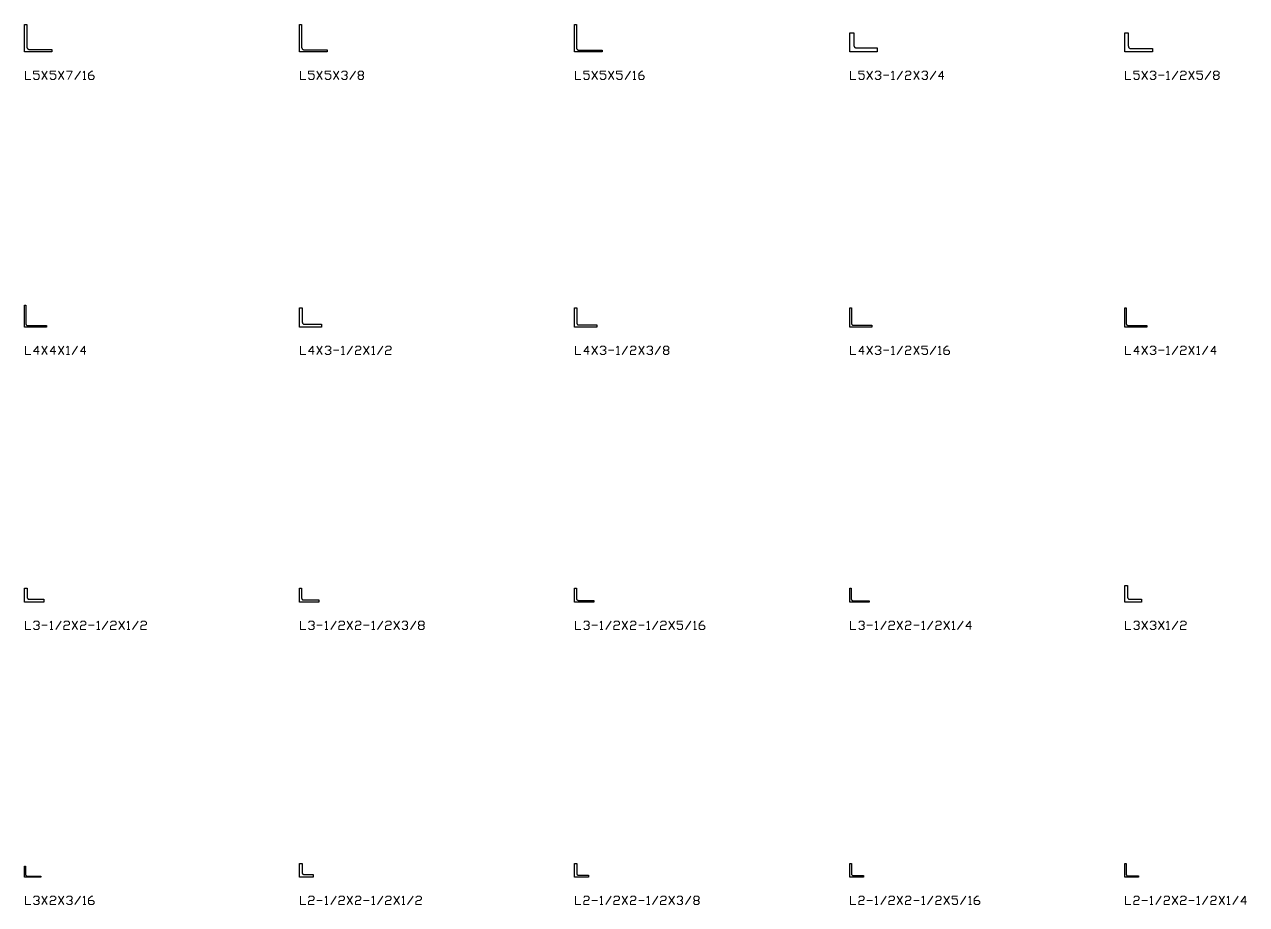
# Model space of a CAD drawing. Header units: inches. Extents: x 0 to 966, y -305 to 12.
# Drawn here: x 0 to 222.1, y -305 to -145 of the extents above; entities that cross this region are included whole.
import ezdxf

# ---------------------------------------------------------------- set-up
doc = ezdxf.new("R2010")
doc.units = ezdxf.units.IN
doc.header["$MEASUREMENT"] = 0
doc.layers.add('AISC_STEEL', color=7, linetype='Continuous')

msp = doc.modelspace()

# ---------------------------------------------------------------- linework, layer by layer
at = {"color": 3, "lineweight": 0}
for p, q in [((3.18, -153.49), (4.16, -154.98)), ((3.18, -154.98), (4.16, -153.49)), ((6.18, -153.49), (7.16, -154.98)), ((6.18, -154.98), (7.16, -153.49)), ((9.16, -154.98), (10.17, -153.49)), ((10.67, -154.98), (11.18, -154.98)), ((53.16, -153.49), (54.14, -154.98)), ((53.16, -154.98), (54.14, -153.49)), ((56.16, -153.49), (57.14, -154.98)), ((56.16, -154.98), (57.14, -153.49)), ((59.14, -154.98), (60.15, -153.49)), ((103.14, -153.49), (104.15, -154.98)), ((103.14, -154.98), (104.15, -153.49)), ((106.14, -153.49), (107.13, -154.98)), ((106.14, -154.98), (107.13, -153.49)), ((109.15, -154.98), (110.13, -153.49)), ((110.64, -154.98), (111.14, -154.98)), ((153.12, -153.49), (154.13, -154.98)), ((153.12, -154.98), (154.13, -153.49)), ((156.13, -154.22), (157.11, -154.22)), ((157.61, -154.98), (158.12, -154.98)), ((158.63, -154.98), (159.61, -153.49)), ((161.63, -153.49), (162.61, -154.98)), ((161.63, -154.98), (162.61, -153.49)), ((164.6, -154.98), (165.62, -153.49)), ((203.1, -153.49), (204.11, -154.98)), ((203.1, -154.98), (204.11, -153.49)), ((206.11, -154.22), (207.12, -154.22)), ((207.59, -154.98), (208.1, -154.98)), ((208.61, -154.98), (209.62, -153.49)), ((211.61, -153.49), (212.59, -154.98)), ((211.61, -154.98), (212.59, -153.49)), ((214.62, -154.98), (215.6, -153.49)), ((3.18, -203.47), (4.16, -204.99)), ((3.18, -204.99), (4.16, -203.47)), ((6.18, -203.47), (7.16, -204.99)), ((6.18, -204.99), (7.16, -203.47)), ((8.68, -204.99), (9.66, -203.47)), ((53.16, -203.47), (54.14, -204.99)), ((53.16, -204.99), (54.14, -203.47)), ((56.16, -204.23), (57.14, -204.23)), ((58.66, -204.99), (59.64, -203.47)), ((61.64, -203.47), (62.65, -204.99)), ((61.64, -204.99), (62.65, -203.47)), ((64.14, -204.99), (65.15, -203.47)), ((103.14, -203.47), (104.15, -204.99)), ((103.14, -204.99), (104.15, -203.47)), ((106.14, -204.23), (107.13, -204.23)), ((108.64, -204.99), (109.62, -203.47)), ((111.65, -203.47), (112.63, -204.99)), ((111.65, -204.99), (112.63, -203.47)), ((114.62, -204.99), (115.63, -203.47)), ((153.12, -203.47), (154.13, -204.99)), ((153.12, -204.99), (154.13, -203.47)), ((156.13, -204.23), (157.11, -204.23)), ((158.63, -204.99), (159.61, -203.47)), ((161.63, -203.47), (162.61, -204.99)), ((161.63, -204.99), (162.61, -203.47)), ((164.6, -204.99), (165.62, -203.47)), ((203.1, -203.47), (204.11, -204.99)), ((203.1, -204.99), (204.11, -203.47)), ((206.11, -204.23), (207.12, -204.23)), ((208.61, -204.99), (209.62, -203.47)), ((211.61, -203.47), (212.59, -204.99)), ((211.61, -204.99), (212.59, -203.47)), ((214.11, -204.99), (215.09, -203.47)), ((7.67, -204.99), (8.18, -204.99)), ((57.65, -204.99), (58.16, -204.99)), ((63.15, -204.99), (63.66, -204.99)), ((107.63, -204.99), (108.14, -204.99)), ((157.61, -204.99), (158.12, -204.99)), ((166.12, -204.99), (166.63, -204.99)), ((207.59, -204.99), (208.1, -204.99)), ((213.1, -204.99), (213.6, -204.99)), ((3.18, -254.21), (4.16, -254.21)), ((4.66, -254.97), (5.17, -254.97)), ((5.68, -254.97), (6.66, -253.49)), ((8.68, -253.49), (9.66, -254.97)), ((8.68, -254.97), (9.66, -253.49)), ((11.65, -254.21), (12.67, -254.21)), ((13.17, -254.97), (13.68, -254.97)), ((14.15, -254.97), (15.17, -253.49)), ((17.16, -253.49), (18.17, -254.97)), ((17.16, -254.97), (18.17, -253.49)), ((18.68, -254.97), (19.15, -254.97)), ((19.66, -254.97), (20.67, -253.49)), ((53.16, -254.21), (54.14, -254.21)), ((54.65, -254.97), (55.15, -254.97)), ((55.66, -254.97), (56.64, -253.49)), ((58.66, -253.49), (59.64, -254.97)), ((58.66, -254.97), (59.64, -253.49)), ((61.64, -254.21), (62.65, -254.21)), ((63.15, -254.97), (63.66, -254.97)), ((64.14, -254.97), (65.15, -253.49)), ((67.14, -253.49), (68.15, -254.97)), ((67.14, -254.97), (68.15, -253.49)), ((70.15, -254.97), (71.16, -253.49)), ((103.14, -254.21), (104.15, -254.21)), ((104.63, -254.97), (105.13, -254.97)), ((105.64, -254.97), (106.65, -253.49)), ((108.64, -253.49), (109.62, -254.97)), ((108.64, -254.97), (109.62, -253.49)), ((111.65, -254.21), (112.63, -254.21)), ((113.14, -254.97), (113.64, -254.97)), ((114.15, -254.97), (115.13, -253.49)), ((117.12, -253.49), (118.13, -254.97)), ((117.12, -254.97), (118.13, -253.49)), ((120.13, -254.97), (121.14, -253.49)), ((121.65, -254.97), (122.12, -254.97)), ((153.12, -254.21), (154.13, -254.21)), ((154.61, -254.97), (155.11, -254.97)), ((155.62, -254.97), (156.63, -253.49)), ((158.63, -253.49), (159.61, -254.97)), ((158.63, -254.97), (159.61, -253.49)), ((161.63, -254.21), (162.61, -254.21)), ((163.12, -254.97), (163.62, -254.97)), ((164.13, -254.97), (165.11, -253.49)), ((167.1, -253.49), (168.12, -254.97)), ((167.1, -254.97), (168.12, -253.49)), ((168.62, -254.97), (169.13, -254.97)), ((169.6, -254.97), (170.61, -253.49)), ((203.1, -253.49), (204.11, -254.97)), ((203.1, -254.97), (204.11, -253.49)), ((206.11, -253.49), (207.12, -254.97)), ((206.11, -254.97), (207.12, -253.49)), ((207.59, -254.97), (208.1, -254.97)), ((208.61, -254.97), (209.62, -253.49)), ((3.18, -303.47), (4.16, -304.98)), ((3.18, -304.98), (4.16, -303.47)), ((6.18, -303.47), (7.16, -304.98)), ((6.18, -304.98), (7.16, -303.47)), ((9.16, -304.98), (10.17, -303.47)), ((53.16, -304.23), (54.14, -304.23)), ((55.66, -304.98), (56.64, -303.47)), ((58.66, -303.47), (59.64, -304.98)), ((58.66, -304.98), (59.64, -303.47)), ((61.64, -304.23), (62.65, -304.23)), ((64.14, -304.98), (65.15, -303.47)), ((67.14, -303.47), (68.15, -304.98)), ((67.14, -304.98), (68.15, -303.47)), ((69.64, -304.98), (70.65, -303.47)), ((103.14, -304.23), (104.15, -304.23)), ((105.64, -304.98), (106.65, -303.47)), ((108.64, -303.47), (109.62, -304.98)), ((108.64, -304.98), (109.62, -303.47)), ((111.65, -304.23), (112.63, -304.23)), ((114.15, -304.98), (115.13, -303.47)), ((117.12, -303.47), (118.13, -304.98)), ((117.12, -304.98), (118.13, -303.47)), ((120.13, -304.98), (121.14, -303.47)), ((153.12, -304.23), (154.13, -304.23)), ((155.62, -304.98), (156.63, -303.47)), ((158.63, -303.47), (159.61, -304.98)), ((158.63, -304.98), (159.61, -303.47)), ((161.63, -304.23), (162.61, -304.23)), ((164.13, -304.98), (165.11, -303.47)), ((167.1, -303.47), (168.12, -304.98)), ((167.1, -304.98), (168.12, -303.47)), ((170.11, -304.98), (171.12, -303.47)), ((203.1, -304.23), (204.11, -304.23)), ((205.6, -304.98), (206.61, -303.47)), ((208.61, -303.47), (209.62, -304.98)), ((208.61, -304.98), (209.62, -303.47)), ((211.61, -304.23), (212.59, -304.23)), ((214.11, -304.98), (215.09, -303.47)), ((217.12, -303.47), (218.1, -304.98)), ((217.12, -304.98), (218.1, -303.47)), ((219.61, -304.98), (220.6, -303.47)), ((10.67, -304.98), (11.18, -304.98)), ((54.65, -304.98), (55.15, -304.98)), ((63.15, -304.98), (63.66, -304.98)), ((68.66, -304.98), (69.13, -304.98)), ((104.63, -304.98), (105.13, -304.98)), ((113.14, -304.98), (113.64, -304.98)), ((154.61, -304.98), (155.11, -304.98)), ((163.12, -304.98), (163.62, -304.98)), ((171.63, -304.98), (172.1, -304.98)), ((204.62, -304.98), (205.09, -304.98)), ((213.1, -304.98), (213.6, -304.98)), ((218.6, -304.98), (219.11, -304.98))]:
    msp.add_line(p, q, dxfattribs=at)
for points in [[(0.17, -153.49), (0.17, -154.98), (1.18, -154.98)], [(1.66, -154.72), (1.91, -154.98), (2.42, -154.98), (2.67, -154.72), (2.67, -154.22), (2.42, -154), (1.66, -154), (1.66, -153.49), (2.67, -153.49)], [(4.66, -154.72), (4.92, -154.98), (5.42, -154.98), (5.68, -154.72), (5.68, -154.22), (5.42, -154), (4.66, -154), (4.66, -153.49), (5.68, -153.49)], [(7.67, -153.49), (8.68, -153.49), (7.92, -154.98)], [(10.67, -153.74), (10.93, -153.49), (10.93, -154.98)], [(11.65, -154.22), (12.41, -154.22), (12.67, -154.47), (12.67, -154.72), (12.41, -154.98), (11.91, -154.98), (11.65, -154.72), (11.65, -154), (12.16, -153.49), (12.41, -153.49)], [(50.15, -153.49), (50.15, -154.98), (51.17, -154.98)], [(51.64, -154.72), (51.89, -154.98), (52.4, -154.98), (52.65, -154.72), (52.65, -154.22), (52.4, -154), (51.64, -154), (51.64, -153.49), (52.65, -153.49)], [(54.65, -154.72), (54.9, -154.98), (55.4, -154.98), (55.66, -154.72), (55.66, -154.22), (55.4, -154), (54.65, -154), (54.65, -153.49), (55.66, -153.49)], [(57.65, -153.74), (57.9, -153.49), (58.41, -153.49), (58.66, -153.74), (58.66, -154), (58.41, -154.22), (58.16, -154.22)], [(58.41, -154.22), (58.66, -154.47), (58.66, -154.72), (58.41, -154.98), (57.9, -154.98), (57.65, -154.72)], [(61.41, -154.22), (61.64, -154.47), (61.64, -154.72), (61.41, -154.98), (60.91, -154.98), (60.66, -154.72), (60.66, -154.47), (60.91, -154.22), (61.41, -154.22), (61.64, -154), (61.64, -153.74), (61.41, -153.49), (60.91, -153.49), (60.66, -153.74), (60.66, -154), (60.91, -154.22)], [(100.13, -153.49), (100.13, -154.98), (101.15, -154.98)], [(101.65, -154.72), (101.87, -154.98), (102.38, -154.98), (102.63, -154.72), (102.63, -154.22), (102.38, -154), (101.65, -154), (101.65, -153.49), (102.63, -153.49)], [(104.63, -154.72), (104.88, -154.98), (105.39, -154.98), (105.64, -154.72), (105.64, -154.22), (105.39, -154), (104.63, -154), (104.63, -153.49), (105.64, -153.49)], [(107.63, -154.72), (107.88, -154.98), (108.39, -154.98), (108.64, -154.72), (108.64, -154.22), (108.39, -154), (107.63, -154), (107.63, -153.49), (108.64, -153.49)], [(110.64, -153.74), (110.89, -153.49), (110.89, -154.98)], [(111.65, -154.22), (112.38, -154.22), (112.63, -154.47), (112.63, -154.72), (112.38, -154.98), (111.87, -154.98), (111.65, -154.72), (111.65, -154), (112.12, -153.49), (112.38, -153.49)], [(150.12, -153.49), (150.12, -154.98), (151.13, -154.98)], [(151.63, -154.72), (151.89, -154.98), (152.36, -154.98), (152.61, -154.72), (152.61, -154.22), (152.36, -154), (151.63, -154), (151.63, -153.49), (152.61, -153.49)], [(154.61, -153.74), (154.86, -153.49), (155.37, -153.49), (155.62, -153.74), (155.62, -154), (155.37, -154.22), (155.11, -154.22)], [(155.37, -154.22), (155.62, -154.47), (155.62, -154.72), (155.37, -154.98), (154.86, -154.98), (154.61, -154.72)], [(157.61, -153.74), (157.87, -153.49), (157.87, -154.98)], [(160.11, -153.74), (160.36, -153.49), (160.87, -153.49), (161.12, -153.74), (161.12, -154), (160.87, -154.22), (160.36, -154.22), (160.11, -154.47), (160.11, -154.98), (161.12, -154.98)], [(163.12, -153.74), (163.37, -153.49), (163.88, -153.49), (164.13, -153.74), (164.13, -154), (163.88, -154.22), (163.62, -154.22)], [(163.88, -154.22), (164.13, -154.47), (164.13, -154.72), (163.88, -154.98), (163.37, -154.98), (163.12, -154.72)], [(167.1, -154.47), (166.12, -154.47), (166.88, -153.49), (166.88, -154.98)], [(200.1, -153.49), (200.1, -154.98), (201.11, -154.98)], [(201.62, -154.72), (201.87, -154.98), (202.34, -154.98), (202.6, -154.72), (202.6, -154.22), (202.34, -154), (201.62, -154), (201.62, -153.49), (202.6, -153.49)], [(204.62, -153.74), (204.84, -153.49), (205.35, -153.49), (205.6, -153.74), (205.6, -154), (205.35, -154.22), (205.09, -154.22)], [(205.35, -154.22), (205.6, -154.47), (205.6, -154.72), (205.35, -154.98), (204.84, -154.98), (204.62, -154.72)], [(207.59, -153.74), (207.85, -153.49), (207.85, -154.98)], [(210.09, -153.74), (210.35, -153.49), (210.85, -153.49), (211.11, -153.74), (211.11, -154), (210.85, -154.22), (210.35, -154.22), (210.09, -154.47), (210.09, -154.98), (211.11, -154.98)], [(213.1, -154.72), (213.35, -154.98), (213.86, -154.98), (214.11, -154.72), (214.11, -154.22), (213.86, -154), (213.1, -154), (213.1, -153.49), (214.11, -153.49)], [(216.86, -154.22), (217.12, -154.47), (217.12, -154.72), (216.86, -154.98), (216.36, -154.98), (216.1, -154.72), (216.1, -154.47), (216.36, -154.22), (216.86, -154.22), (217.12, -154), (217.12, -153.74), (216.86, -153.49), (216.36, -153.49), (216.1, -153.74), (216.1, -154), (216.36, -154.22)], [(0.17, -203.47), (0.17, -204.99), (1.18, -204.99)], [(2.67, -204.48), (1.66, -204.48), (2.42, -203.47), (2.42, -204.99)], [(5.68, -204.48), (4.66, -204.48), (5.42, -203.47), (5.42, -204.99)], [(7.67, -203.73), (7.92, -203.47), (7.92, -204.99)], [(11.18, -204.48), (10.17, -204.48), (10.93, -203.47), (10.93, -204.99)], [(50.15, -203.47), (50.15, -204.99), (51.17, -204.99)], [(52.65, -204.48), (51.64, -204.48), (52.4, -203.47), (52.4, -204.99)], [(54.65, -203.73), (54.9, -203.47), (55.4, -203.47), (55.66, -203.73), (55.66, -203.98), (55.4, -204.23), (55.15, -204.23)], [(55.4, -204.23), (55.66, -204.48), (55.66, -204.74), (55.4, -204.99), (54.9, -204.99), (54.65, -204.74)], [(57.65, -203.73), (57.9, -203.47), (57.9, -204.99)], [(60.15, -203.73), (60.4, -203.47), (60.91, -203.47), (61.16, -203.73), (61.16, -203.98), (60.91, -204.23), (60.4, -204.23), (60.15, -204.48), (60.15, -204.99), (61.16, -204.99)], [(63.15, -203.73), (63.41, -203.47), (63.41, -204.99)], [(65.65, -203.73), (65.91, -203.47), (66.41, -203.47), (66.63, -203.73), (66.63, -203.98), (66.41, -204.23), (65.91, -204.23), (65.65, -204.48), (65.65, -204.99), (66.63, -204.99)], [(100.13, -203.47), (100.13, -204.99), (101.15, -204.99)], [(102.63, -204.48), (101.65, -204.48), (102.38, -203.47), (102.38, -204.99)], [(104.63, -203.73), (104.88, -203.47), (105.39, -203.47), (105.64, -203.73), (105.64, -203.98), (105.39, -204.23), (105.13, -204.23)], [(105.39, -204.23), (105.64, -204.48), (105.64, -204.74), (105.39, -204.99), (104.88, -204.99), (104.63, -204.74)], [(107.63, -203.73), (107.88, -203.47), (107.88, -204.99)], [(110.13, -203.73), (110.38, -203.47), (110.89, -203.47), (111.14, -203.73), (111.14, -203.98), (110.89, -204.23), (110.38, -204.23), (110.13, -204.48), (110.13, -204.99), (111.14, -204.99)], [(113.14, -203.73), (113.39, -203.47), (113.89, -203.47), (114.15, -203.73), (114.15, -203.98), (113.89, -204.23), (113.64, -204.23)], [(113.89, -204.23), (114.15, -204.48), (114.15, -204.74), (113.89, -204.99), (113.39, -204.99), (113.14, -204.74)], [(116.87, -204.23), (117.12, -204.48), (117.12, -204.74), (116.87, -204.99), (116.39, -204.99), (116.14, -204.74), (116.14, -204.48), (116.39, -204.23), (116.87, -204.23), (117.12, -203.98), (117.12, -203.73), (116.87, -203.47), (116.39, -203.47), (116.14, -203.73), (116.14, -203.98), (116.39, -204.23)], [(150.12, -203.47), (150.12, -204.99), (151.13, -204.99)], [(152.61, -204.48), (151.63, -204.48), (152.36, -203.47), (152.36, -204.99)], [(154.61, -203.73), (154.86, -203.47), (155.37, -203.47), (155.62, -203.73), (155.62, -203.98), (155.37, -204.23), (155.11, -204.23)], [(155.37, -204.23), (155.62, -204.48), (155.62, -204.74), (155.37, -204.99), (154.86, -204.99), (154.61, -204.74)], [(157.61, -203.73), (157.87, -203.47), (157.87, -204.99)], [(160.11, -203.73), (160.36, -203.47), (160.87, -203.47), (161.12, -203.73), (161.12, -203.98), (160.87, -204.23), (160.36, -204.23), (160.11, -204.48), (160.11, -204.99), (161.12, -204.99)], [(163.12, -204.74), (163.37, -204.99), (163.88, -204.99), (164.13, -204.74), (164.13, -204.23), (163.88, -203.98), (163.12, -203.98), (163.12, -203.47), (164.13, -203.47)], [(166.12, -203.73), (166.38, -203.47), (166.38, -204.99)], [(167.1, -204.23), (167.86, -204.23), (168.12, -204.48), (168.12, -204.74), (167.86, -204.99), (167.36, -204.99), (167.1, -204.74), (167.1, -203.98), (167.61, -203.47), (167.86, -203.47)], [(200.1, -203.47), (200.1, -204.99), (201.11, -204.99)], [(202.6, -204.48), (201.62, -204.48), (202.34, -203.47), (202.34, -204.99)], [(204.62, -203.73), (204.84, -203.47), (205.35, -203.47), (205.6, -203.73), (205.6, -203.98), (205.35, -204.23), (205.09, -204.23)], [(205.35, -204.23), (205.6, -204.48), (205.6, -204.74), (205.35, -204.99), (204.84, -204.99), (204.62, -204.74)], [(207.59, -203.73), (207.85, -203.47), (207.85, -204.99)], [(210.09, -203.73), (210.35, -203.47), (210.85, -203.47), (211.11, -203.73), (211.11, -203.98), (210.85, -204.23), (210.35, -204.23), (210.09, -204.48), (210.09, -204.99), (211.11, -204.99)], [(213.1, -203.73), (213.35, -203.47), (213.35, -204.99)], [(216.61, -204.48), (215.6, -204.48), (216.36, -203.47), (216.36, -204.99)], [(0.17, -253.49), (0.17, -254.97), (1.18, -254.97)], [(1.66, -253.74), (1.91, -253.49), (2.42, -253.49), (2.67, -253.74), (2.67, -253.99), (2.42, -254.21), (2.16, -254.21)], [(2.42, -254.21), (2.67, -254.47), (2.67, -254.72), (2.42, -254.97), (1.91, -254.97), (1.66, -254.72)], [(4.66, -253.74), (4.92, -253.49), (4.92, -254.97)], [(7.16, -253.74), (7.42, -253.49), (7.92, -253.49), (8.18, -253.74), (8.18, -253.99), (7.92, -254.21), (7.42, -254.21), (7.16, -254.47), (7.16, -254.97), (8.18, -254.97)], [(10.17, -253.74), (10.42, -253.49), (10.93, -253.49), (11.18, -253.74), (11.18, -253.99), (10.93, -254.21), (10.42, -254.21), (10.17, -254.47), (10.17, -254.97), (11.18, -254.97)], [(13.17, -253.74), (13.43, -253.49), (13.43, -254.97)], [(15.67, -253.74), (15.93, -253.49), (16.4, -253.49), (16.65, -253.74), (16.65, -253.99), (16.4, -254.21), (15.93, -254.21), (15.67, -254.47), (15.67, -254.97), (16.65, -254.97)], [(18.68, -253.74), (18.9, -253.49), (18.9, -254.97)], [(21.18, -253.74), (21.4, -253.49), (21.9, -253.49), (22.16, -253.74), (22.16, -253.99), (21.9, -254.21), (21.4, -254.21), (21.18, -254.47), (21.18, -254.97), (22.16, -254.97)], [(50.15, -253.49), (50.15, -254.97), (51.17, -254.97)], [(51.64, -253.74), (51.89, -253.49), (52.4, -253.49), (52.65, -253.74), (52.65, -253.99), (52.4, -254.21), (52.15, -254.21)], [(52.4, -254.21), (52.65, -254.47), (52.65, -254.72), (52.4, -254.97), (51.89, -254.97), (51.64, -254.72)], [(54.65, -253.74), (54.9, -253.49), (54.9, -254.97)], [(57.14, -253.74), (57.4, -253.49), (57.9, -253.49), (58.16, -253.74), (58.16, -253.99), (57.9, -254.21), (57.4, -254.21), (57.14, -254.47), (57.14, -254.97), (58.16, -254.97)], [(60.15, -253.74), (60.4, -253.49), (60.91, -253.49), (61.16, -253.74), (61.16, -253.99), (60.91, -254.21), (60.4, -254.21), (60.15, -254.47), (60.15, -254.97), (61.16, -254.97)], [(63.15, -253.74), (63.41, -253.49), (63.41, -254.97)], [(65.65, -253.74), (65.91, -253.49), (66.41, -253.49), (66.63, -253.74), (66.63, -253.99), (66.41, -254.21), (65.91, -254.21), (65.65, -254.47), (65.65, -254.97), (66.63, -254.97)], [(68.66, -253.74), (68.91, -253.49), (69.39, -253.49), (69.64, -253.74), (69.64, -253.99), (69.39, -254.21), (69.13, -254.21)], [(69.39, -254.21), (69.64, -254.47), (69.64, -254.72), (69.39, -254.97), (68.91, -254.97), (68.66, -254.72)], [(72.39, -254.21), (72.64, -254.47), (72.64, -254.72), (72.39, -254.97), (71.89, -254.97), (71.63, -254.72), (71.63, -254.47), (71.89, -254.21), (72.39, -254.21), (72.64, -253.99), (72.64, -253.74), (72.39, -253.49), (71.89, -253.49), (71.63, -253.74), (71.63, -253.99), (71.89, -254.21)], [(100.13, -253.49), (100.13, -254.97), (101.15, -254.97)], [(101.65, -253.74), (101.87, -253.49), (102.38, -253.49), (102.63, -253.74), (102.63, -253.99), (102.38, -254.21), (102.13, -254.21)], [(102.38, -254.21), (102.63, -254.47), (102.63, -254.72), (102.38, -254.97), (101.87, -254.97), (101.65, -254.72)], [(104.63, -253.74), (104.88, -253.49), (104.88, -254.97)], [(107.13, -253.74), (107.38, -253.49), (107.88, -253.49), (108.14, -253.74), (108.14, -253.99), (107.88, -254.21), (107.38, -254.21), (107.13, -254.47), (107.13, -254.97), (108.14, -254.97)], [(110.13, -253.74), (110.38, -253.49), (110.89, -253.49), (111.14, -253.74), (111.14, -253.99), (110.89, -254.21), (110.38, -254.21), (110.13, -254.47), (110.13, -254.97), (111.14, -254.97)], [(113.14, -253.74), (113.39, -253.49), (113.39, -254.97)], [(115.63, -253.74), (115.89, -253.49), (116.39, -253.49), (116.65, -253.74), (116.65, -253.99), (116.39, -254.21), (115.89, -254.21), (115.63, -254.47), (115.63, -254.97), (116.65, -254.97)], [(118.64, -254.72), (118.89, -254.97), (119.37, -254.97), (119.62, -254.72), (119.62, -254.21), (119.37, -253.99), (118.64, -253.99), (118.64, -253.49), (119.62, -253.49)], [(121.65, -253.74), (121.87, -253.49), (121.87, -254.97)], [(122.63, -254.21), (123.39, -254.21), (123.64, -254.47), (123.64, -254.72), (123.39, -254.97), (122.88, -254.97), (122.63, -254.72), (122.63, -253.99), (123.13, -253.49), (123.39, -253.49)], [(150.12, -253.49), (150.12, -254.97), (151.13, -254.97)], [(151.63, -253.74), (151.89, -253.49), (152.36, -253.49), (152.61, -253.74), (152.61, -253.99), (152.36, -254.21), (152.11, -254.21)], [(152.36, -254.21), (152.61, -254.47), (152.61, -254.72), (152.36, -254.97), (151.89, -254.97), (151.63, -254.72)], [(154.61, -253.74), (154.86, -253.49), (154.86, -254.97)], [(157.11, -253.74), (157.36, -253.49), (157.87, -253.49), (158.12, -253.74), (158.12, -253.99), (157.87, -254.21), (157.36, -254.21), (157.11, -254.47), (157.11, -254.97), (158.12, -254.97)], [(160.11, -253.74), (160.36, -253.49), (160.87, -253.49), (161.12, -253.74), (161.12, -253.99), (160.87, -254.21), (160.36, -254.21), (160.11, -254.47), (160.11, -254.97), (161.12, -254.97)], [(163.12, -253.74), (163.37, -253.49), (163.37, -254.97)], [(165.62, -253.74), (165.87, -253.49), (166.38, -253.49), (166.63, -253.74), (166.63, -253.99), (166.38, -254.21), (165.87, -254.21), (165.62, -254.47), (165.62, -254.97), (166.63, -254.97)], [(168.62, -253.74), (168.87, -253.49), (168.87, -254.97)], [(172.1, -254.47), (171.12, -254.47), (171.88, -253.49), (171.88, -254.97)], [(200.1, -253.49), (200.1, -254.97), (201.11, -254.97)], [(201.62, -253.74), (201.87, -253.49), (202.34, -253.49), (202.6, -253.74), (202.6, -253.99), (202.34, -254.21), (202.12, -254.21)], [(202.34, -254.21), (202.6, -254.47), (202.6, -254.72), (202.34, -254.97), (201.87, -254.97), (201.62, -254.72)], [(204.62, -253.74), (204.84, -253.49), (205.35, -253.49), (205.6, -253.74), (205.6, -253.99), (205.35, -254.21), (205.09, -254.21)], [(205.35, -254.21), (205.6, -254.47), (205.6, -254.72), (205.35, -254.97), (204.84, -254.97), (204.62, -254.72)], [(207.59, -253.74), (207.85, -253.49), (207.85, -254.97)], [(210.09, -253.74), (210.35, -253.49), (210.85, -253.49), (211.11, -253.74), (211.11, -253.99), (210.85, -254.21), (210.35, -254.21), (210.09, -254.47), (210.09, -254.97), (211.11, -254.97)], [(0.17, -303.47), (0.17, -304.98), (1.18, -304.98)], [(1.66, -303.72), (1.91, -303.47), (2.42, -303.47), (2.67, -303.72), (2.67, -303.97), (2.42, -304.23), (2.16, -304.23)], [(2.42, -304.23), (2.67, -304.48), (2.67, -304.73), (2.42, -304.98), (1.91, -304.98), (1.66, -304.73)], [(4.66, -303.72), (4.92, -303.47), (5.42, -303.47), (5.68, -303.72), (5.68, -303.97), (5.42, -304.23), (4.92, -304.23), (4.66, -304.48), (4.66, -304.98), (5.68, -304.98)], [(7.67, -303.72), (7.92, -303.47), (8.43, -303.47), (8.68, -303.72), (8.68, -303.97), (8.43, -304.23), (8.18, -304.23)], [(8.43, -304.23), (8.68, -304.48), (8.68, -304.73), (8.43, -304.98), (7.92, -304.98), (7.67, -304.73)], [(10.67, -303.72), (10.93, -303.47), (10.93, -304.98)], [(11.65, -304.23), (12.41, -304.23), (12.67, -304.48), (12.67, -304.73), (12.41, -304.98), (11.91, -304.98), (11.65, -304.73), (11.65, -303.97), (12.16, -303.47), (12.41, -303.47)], [(50.15, -303.47), (50.15, -304.98), (51.17, -304.98)], [(51.64, -303.72), (51.89, -303.47), (52.4, -303.47), (52.65, -303.72), (52.65, -303.97), (52.4, -304.23), (51.89, -304.23), (51.64, -304.48), (51.64, -304.98), (52.65, -304.98)], [(54.65, -303.72), (54.9, -303.47), (54.9, -304.98)], [(57.14, -303.72), (57.4, -303.47), (57.9, -303.47), (58.16, -303.72), (58.16, -303.97), (57.9, -304.23), (57.4, -304.23), (57.14, -304.48), (57.14, -304.98), (58.16, -304.98)], [(60.15, -303.72), (60.4, -303.47), (60.91, -303.47), (61.16, -303.72), (61.16, -303.97), (60.91, -304.23), (60.4, -304.23), (60.15, -304.48), (60.15, -304.98), (61.16, -304.98)], [(63.15, -303.72), (63.41, -303.47), (63.41, -304.98)], [(65.65, -303.72), (65.91, -303.47), (66.41, -303.47), (66.63, -303.72), (66.63, -303.97), (66.41, -304.23), (65.91, -304.23), (65.65, -304.48), (65.65, -304.98), (66.63, -304.98)], [(68.66, -303.72), (68.91, -303.47), (68.91, -304.98)], [(71.16, -303.72), (71.41, -303.47), (71.89, -303.47), (72.14, -303.72), (72.14, -303.97), (71.89, -304.23), (71.41, -304.23), (71.16, -304.48), (71.16, -304.98), (72.14, -304.98)], [(100.13, -303.47), (100.13, -304.98), (101.15, -304.98)], [(101.65, -303.72), (101.87, -303.47), (102.38, -303.47), (102.63, -303.72), (102.63, -303.97), (102.38, -304.23), (101.87, -304.23), (101.65, -304.48), (101.65, -304.98), (102.63, -304.98)], [(104.63, -303.72), (104.88, -303.47), (104.88, -304.98)], [(107.13, -303.72), (107.38, -303.47), (107.88, -303.47), (108.14, -303.72), (108.14, -303.97), (107.88, -304.23), (107.38, -304.23), (107.13, -304.48), (107.13, -304.98), (108.14, -304.98)], [(110.13, -303.72), (110.38, -303.47), (110.89, -303.47), (111.14, -303.72), (111.14, -303.97), (110.89, -304.23), (110.38, -304.23), (110.13, -304.48), (110.13, -304.98), (111.14, -304.98)], [(113.14, -303.72), (113.39, -303.47), (113.39, -304.98)], [(115.63, -303.72), (115.89, -303.47), (116.39, -303.47), (116.65, -303.72), (116.65, -303.97), (116.39, -304.23), (115.89, -304.23), (115.63, -304.48), (115.63, -304.98), (116.65, -304.98)], [(118.64, -303.72), (118.89, -303.47), (119.37, -303.47), (119.62, -303.72), (119.62, -303.97), (119.37, -304.23), (119.15, -304.23)], [(119.37, -304.23), (119.62, -304.48), (119.62, -304.73), (119.37, -304.98), (118.89, -304.98), (118.64, -304.73)], [(122.37, -304.23), (122.63, -304.48), (122.63, -304.73), (122.37, -304.98), (121.87, -304.98), (121.65, -304.73), (121.65, -304.48), (121.87, -304.23), (122.37, -304.23), (122.63, -303.97), (122.63, -303.72), (122.37, -303.47), (121.87, -303.47), (121.65, -303.72), (121.65, -303.97), (121.87, -304.23)], [(150.12, -303.47), (150.12, -304.98), (151.13, -304.98)], [(151.63, -303.72), (151.89, -303.47), (152.36, -303.47), (152.61, -303.72), (152.61, -303.97), (152.36, -304.23), (151.89, -304.23), (151.63, -304.48), (151.63, -304.98), (152.61, -304.98)], [(154.61, -303.72), (154.86, -303.47), (154.86, -304.98)], [(157.11, -303.72), (157.36, -303.47), (157.87, -303.47), (158.12, -303.72), (158.12, -303.97), (157.87, -304.23), (157.36, -304.23), (157.11, -304.48), (157.11, -304.98), (158.12, -304.98)], [(160.11, -303.72), (160.36, -303.47), (160.87, -303.47), (161.12, -303.72), (161.12, -303.97), (160.87, -304.23), (160.36, -304.23), (160.11, -304.48), (160.11, -304.98), (161.12, -304.98)], [(163.12, -303.72), (163.37, -303.47), (163.37, -304.98)], [(165.62, -303.72), (165.87, -303.47), (166.38, -303.47), (166.63, -303.72), (166.63, -303.97), (166.38, -304.23), (165.87, -304.23), (165.62, -304.48), (165.62, -304.98), (166.63, -304.98)], [(168.62, -304.73), (168.87, -304.98), (169.38, -304.98), (169.6, -304.73), (169.6, -304.23), (169.38, -303.97), (168.62, -303.97), (168.62, -303.47), (169.6, -303.47)], [(171.63, -303.72), (171.88, -303.47), (171.88, -304.98)], [(172.61, -304.23), (173.37, -304.23), (173.62, -304.48), (173.62, -304.73), (173.37, -304.98), (172.86, -304.98), (172.61, -304.73), (172.61, -303.97), (173.11, -303.47), (173.37, -303.47)], [(200.1, -303.47), (200.1, -304.98), (201.11, -304.98)], [(201.62, -303.72), (201.87, -303.47), (202.34, -303.47), (202.6, -303.72), (202.6, -303.97), (202.34, -304.23), (201.87, -304.23), (201.62, -304.48), (201.62, -304.98), (202.6, -304.98)], [(204.62, -303.72), (204.84, -303.47), (204.84, -304.98)], [(207.12, -303.72), (207.34, -303.47), (207.85, -303.47), (208.1, -303.72), (208.1, -303.97), (207.85, -304.23), (207.34, -304.23), (207.12, -304.48), (207.12, -304.98), (208.1, -304.98)], [(210.09, -303.72), (210.35, -303.47), (210.85, -303.47), (211.11, -303.72), (211.11, -303.97), (210.85, -304.23), (210.35, -304.23), (210.09, -304.48), (210.09, -304.98), (211.11, -304.98)], [(213.1, -303.72), (213.35, -303.47), (213.35, -304.98)], [(215.6, -303.72), (215.85, -303.47), (216.36, -303.47), (216.61, -303.72), (216.61, -303.97), (216.36, -304.23), (215.85, -304.23), (215.6, -304.48), (215.6, -304.98), (216.61, -304.98)], [(218.6, -303.72), (218.86, -303.47), (218.86, -304.98)], [(222.11, -304.48), (221.1, -304.48), (221.86, -303.47), (221.86, -304.98)]]:
    msp.add_lwpolyline(points, dxfattribs=at)
at = {"layer": 'AISC_STEEL'}
for points in [[(5, -150), (0, -150), (0, -145), (0.44, -145), (0.44, -149.06), (0.44, -149.09), (0.44, -149.12), (0.45, -149.15), (0.45, -149.18), (0.46, -149.21), (0.47, -149.23), (0.48, -149.26), (0.49, -149.29), (0.5, -149.31), (0.52, -149.34), (0.54, -149.36), (0.55, -149.38), (0.57, -149.41), (0.59, -149.43), (0.62, -149.45), (0.64, -149.46), (0.66, -149.48), (0.69, -149.5), (0.71, -149.51), (0.74, -149.52), (0.77, -149.53), (0.79, -149.54), (0.82, -149.55), (0.85, -149.55), (0.88, -149.56), (0.91, -149.56), (0.94, -149.56), (5, -149.56)], [(55, -150), (50, -150), (50, -145), (50.38, -145), (50.38, -149.12), (50.38, -149.15), (50.38, -149.18), (50.38, -149.21), (50.39, -149.24), (50.4, -149.27), (50.41, -149.3), (50.42, -149.32), (50.43, -149.35), (50.44, -149.38), (50.46, -149.4), (50.47, -149.42), (50.49, -149.45), (50.51, -149.47), (50.53, -149.49), (50.55, -149.51), (50.58, -149.53), (50.6, -149.54), (50.62, -149.56), (50.65, -149.57), (50.68, -149.58), (50.7, -149.59), (50.73, -149.6), (50.76, -149.61), (50.79, -149.62), (50.82, -149.62), (50.85, -149.62), (50.88, -149.62), (55, -149.62)], [(105, -150), (100, -150), (100, -145), (100.31, -145), (100.31, -149.19), (100.31, -149.22), (100.32, -149.25), (100.32, -149.27), (100.33, -149.3), (100.33, -149.33), (100.34, -149.36), (100.35, -149.39), (100.37, -149.41), (100.38, -149.44), (100.4, -149.46), (100.41, -149.49), (100.43, -149.51), (100.45, -149.53), (100.47, -149.55), (100.49, -149.57), (100.51, -149.59), (100.54, -149.6), (100.56, -149.62), (100.59, -149.63), (100.61, -149.65), (100.64, -149.66), (100.67, -149.67), (100.7, -149.67), (100.73, -149.68), (100.75, -149.68), (100.78, -149.69), (100.81, -149.69), (105, -149.69)], [(155, -150), (150, -150), (150, -146.5), (150.75, -146.5), (150.75, -148.81), (150.75, -148.84), (150.75, -148.87), (150.76, -148.9), (150.76, -148.92), (150.77, -148.95), (150.78, -148.98), (150.8, -149), (150.81, -149.03), (150.82, -149.05), (150.84, -149.08), (150.86, -149.1), (150.88, -149.12), (150.9, -149.14), (150.92, -149.16), (150.95, -149.18), (150.97, -149.19), (151, -149.2), (151.02, -149.22), (151.05, -149.23), (151.08, -149.24), (151.1, -149.24), (151.13, -149.25), (151.16, -149.25), (151.19, -149.25), (155, -149.25)], [(205, -150), (200, -150), (200, -146.5), (200.62, -146.5), (200.62, -148.94), (200.63, -148.97), (200.63, -149), (200.63, -149.03), (200.64, -149.06), (200.65, -149.09), (200.66, -149.11), (200.67, -149.14), (200.69, -149.17), (200.7, -149.19), (200.72, -149.21), (200.74, -149.24), (200.76, -149.26), (200.79, -149.28), (200.81, -149.3), (200.83, -149.31), (200.86, -149.33), (200.89, -149.34), (200.91, -149.35), (200.94, -149.36), (200.97, -149.37), (201, -149.37), (201.03, -149.37), (201.06, -149.38), (205, -149.38)], [(4, -200), (0, -200), (0, -196), (0.25, -196), (0.25, -199.38), (0.25, -199.4), (0.25, -199.43), (0.26, -199.46), (0.27, -199.49), (0.28, -199.52), (0.29, -199.55), (0.31, -199.57), (0.32, -199.6), (0.34, -199.62), (0.36, -199.64), (0.38, -199.66), (0.4, -199.68), (0.43, -199.69), (0.45, -199.71), (0.48, -199.72), (0.51, -199.73), (0.54, -199.74), (0.57, -199.75), (0.6, -199.75), (0.62, -199.75), (4, -199.75)], [(54, -200), (50, -200), (50, -196.5), (50.5, -196.5), (50.5, -199.12), (50.5, -199.15), (50.5, -199.18), (50.51, -199.21), (50.52, -199.24), (50.53, -199.27), (50.54, -199.3), (50.56, -199.32), (50.57, -199.35), (50.59, -199.37), (50.61, -199.39), (50.63, -199.41), (50.65, -199.43), (50.68, -199.44), (50.7, -199.46), (50.73, -199.47), (50.76, -199.48), (50.79, -199.49), (50.82, -199.5), (50.85, -199.5), (50.88, -199.5), (54, -199.5)], [(104, -200), (100, -200), (100, -196.5), (100.38, -196.5), (100.38, -199.25), (100.38, -199.28), (100.38, -199.31), (100.39, -199.34), (100.39, -199.37), (100.4, -199.39), (100.42, -199.42), (100.43, -199.45), (100.45, -199.47), (100.46, -199.49), (100.48, -199.52), (100.51, -199.54), (100.53, -199.55), (100.55, -199.57), (100.58, -199.58), (100.61, -199.6), (100.63, -199.61), (100.66, -199.61), (100.69, -199.62), (100.72, -199.62), (100.75, -199.62), (104, -199.62)], [(154, -200), (150, -200), (150, -196.5), (150.31, -196.5), (150.31, -199.31), (150.31, -199.34), (150.32, -199.37), (150.32, -199.4), (150.33, -199.43), (150.34, -199.46), (150.35, -199.48), (150.37, -199.51), (150.38, -199.53), (150.4, -199.56), (150.42, -199.58), (150.44, -199.6), (150.47, -199.62), (150.49, -199.63), (150.52, -199.65), (150.54, -199.66), (150.57, -199.67), (150.6, -199.68), (150.63, -199.68), (150.66, -199.69), (150.69, -199.69), (154, -199.69)], [(204, -200), (200, -200), (200, -196.5), (200.25, -196.5), (200.25, -199.38), (200.25, -199.4), (200.25, -199.43), (200.26, -199.46), (200.27, -199.49), (200.28, -199.52), (200.29, -199.55), (200.31, -199.57), (200.32, -199.6), (200.34, -199.62), (200.36, -199.64), (200.38, -199.66), (200.4, -199.68), (200.43, -199.69), (200.45, -199.71), (200.48, -199.72), (200.51, -199.73), (200.54, -199.74), (200.57, -199.75), (200.6, -199.75), (200.62, -199.75), (204, -199.75)], [(3.5, -250), (0, -250), (0, -247.5), (0.5, -247.5), (0.5, -249.12), (0.5, -249.15), (0.5, -249.18), (0.51, -249.21), (0.52, -249.24), (0.53, -249.27), (0.54, -249.3), (0.56, -249.32), (0.57, -249.35), (0.59, -249.37), (0.61, -249.39), (0.63, -249.41), (0.65, -249.43), (0.68, -249.44), (0.7, -249.46), (0.73, -249.47), (0.76, -249.48), (0.79, -249.49), (0.82, -249.5), (0.85, -249.5), (0.87, -249.5), (3.5, -249.5)], [(53.5, -250), (50, -250), (50, -247.5), (50.38, -247.5), (50.38, -249.25), (50.38, -249.28), (50.38, -249.31), (50.39, -249.34), (50.39, -249.37), (50.4, -249.39), (50.42, -249.42), (50.43, -249.45), (50.45, -249.47), (50.46, -249.49), (50.48, -249.52), (50.51, -249.54), (50.53, -249.55), (50.55, -249.57), (50.58, -249.58), (50.61, -249.6), (50.63, -249.61), (50.66, -249.61), (50.69, -249.62), (50.72, -249.62), (50.75, -249.62), (53.5, -249.62)], [(103.5, -250), (100, -250), (100, -247.5), (100.31, -247.5), (100.31, -249.31), (100.31, -249.34), (100.32, -249.37), (100.32, -249.4), (100.33, -249.43), (100.34, -249.46), (100.35, -249.48), (100.37, -249.51), (100.38, -249.53), (100.4, -249.56), (100.42, -249.58), (100.44, -249.6), (100.47, -249.62), (100.49, -249.63), (100.52, -249.65), (100.54, -249.66), (100.57, -249.67), (100.6, -249.68), (100.63, -249.68), (100.66, -249.69), (100.69, -249.69), (103.5, -249.69)], [(153.5, -250), (150, -250), (150, -247.5), (150.25, -247.5), (150.25, -249.38), (150.25, -249.4), (150.25, -249.43), (150.26, -249.46), (150.27, -249.49), (150.28, -249.52), (150.29, -249.55), (150.31, -249.57), (150.32, -249.6), (150.34, -249.62), (150.36, -249.64), (150.38, -249.66), (150.4, -249.68), (150.43, -249.69), (150.45, -249.71), (150.48, -249.72), (150.51, -249.73), (150.54, -249.74), (150.57, -249.75), (150.6, -249.75), (150.62, -249.75), (153.5, -249.75)], [(203, -250), (200, -250), (200, -247), (200.5, -247), (200.5, -249.12), (200.5, -249.15), (200.5, -249.18), (200.51, -249.21), (200.52, -249.24), (200.53, -249.27), (200.54, -249.3), (200.56, -249.32), (200.57, -249.35), (200.59, -249.37), (200.61, -249.39), (200.63, -249.41), (200.65, -249.43), (200.68, -249.44), (200.7, -249.46), (200.73, -249.47), (200.76, -249.48), (200.79, -249.49), (200.82, -249.5), (200.85, -249.5), (200.88, -249.5), (203, -249.5)], [(52.5, -300), (50, -300), (50, -297.5), (50.5, -297.5), (50.5, -299.25), (50.5, -299.28), (50.51, -299.31), (50.51, -299.33), (50.52, -299.36), (50.54, -299.38), (50.55, -299.41), (50.57, -299.43), (50.59, -299.45), (50.62, -299.46), (50.64, -299.48), (50.67, -299.49), (50.69, -299.49), (50.72, -299.5), (50.75, -299.5), (52.5, -299.5)], [(102.5, -300), (100, -300), (100, -297.5), (100.38, -297.5), (100.38, -299.38), (100.38, -299.4), (100.38, -299.43), (100.39, -299.46), (100.4, -299.48), (100.41, -299.51), (100.43, -299.53), (100.45, -299.55), (100.47, -299.57), (100.49, -299.59), (100.52, -299.6), (100.54, -299.61), (100.57, -299.62), (100.6, -299.62), (100.62, -299.62), (102.5, -299.62)], [(152.5, -300), (150, -300), (150, -297.5), (150.31, -297.5), (150.31, -299.44), (150.31, -299.46), (150.32, -299.49), (150.33, -299.52), (150.34, -299.55), (150.35, -299.57), (150.37, -299.59), (150.39, -299.61), (150.41, -299.63), (150.43, -299.65), (150.45, -299.66), (150.48, -299.67), (150.51, -299.68), (150.54, -299.69), (150.56, -299.69), (152.5, -299.69)], [(202.5, -300), (200, -300), (200, -297.5), (200.25, -297.5), (200.25, -299.5), (200.25, -299.53), (200.26, -299.56), (200.26, -299.58), (200.27, -299.61), (200.29, -299.63), (200.3, -299.66), (200.32, -299.68), (200.34, -299.7), (200.37, -299.71), (200.39, -299.73), (200.42, -299.74), (200.44, -299.74), (200.47, -299.75), (200.5, -299.75), (202.5, -299.75)], [(3, -300), (0, -300), (0, -298), (0.19, -298), (0.19, -299.5), (0.19, -299.53), (0.19, -299.56), (0.2, -299.59), (0.21, -299.61), (0.22, -299.64), (0.23, -299.66), (0.25, -299.69), (0.27, -299.71), (0.29, -299.73), (0.31, -299.75), (0.34, -299.77), (0.36, -299.78), (0.39, -299.79), (0.41, -299.8), (0.44, -299.81), (0.47, -299.81), (0.5, -299.81), (3, -299.81)]]:
    msp.add_lwpolyline(points, close=True, dxfattribs=at)

doc.saveas('drawing.dxf')
